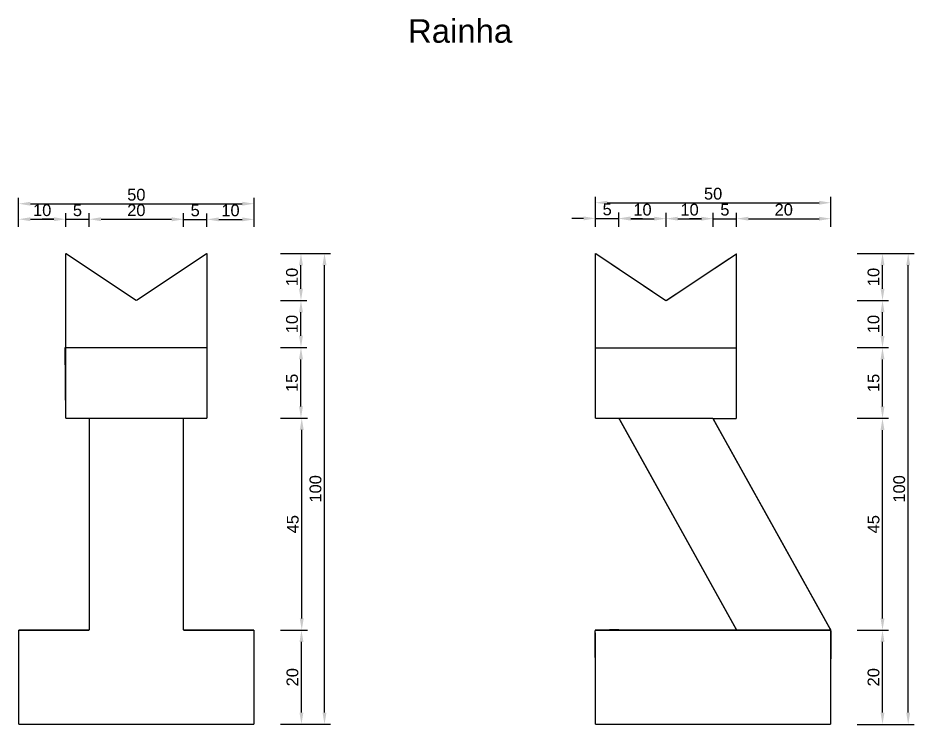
# Model space of a CAD drawing. Header units: millimetres. Extents: x 30 to 267, y 21 to 189.
# Drawn here: x 162 to 204.54, y 101.05 to 134.61 of the extents above; entities that cross this region are included whole.
import ezdxf

# ---------------------------------------------------------------- set-up
doc = ezdxf.new("R2010")
doc.units = ezdxf.units.MM
doc.styles.add('Anotativo', font='arial.ttf')
doc.styles.get("Standard").update_dxf_attribs({"font": 'arial.ttf'})
doc.dimstyles.new('ISO-25', dxfattribs={"dimtxt": 2.5, "dimasz": 2.5, "dimexe": 1.25, "dimexo": 0.625, "dimtad": 1, "dimtxsty": 'Standard', "dimcen": 2.5, "dimadec": 0, "dimazin": 0, "dimtfac": 1, "dimtmove": 0, "dimatfit": 1, "dimfxl": 1, "dimarcsym": 0})

# ---------------------------------------------------------------- blocks, each defined once
blk = doc.blocks.new('*D333')
at = {"color": 0, "lineweight": -2, "transparency": 16777216}
for p, q in [((174.463, 123.435), (176.831, 123.435)), ((176.551, 101.644), (176.551, 122.876)), ((174.463, 101.086), (176.831, 101.086))]:
    blk.add_line(p, q, dxfattribs=at)
at = {"color": 0, "transparency": 16777216}
for points in [[(176.458, 122.876), (176.645, 122.876), (176.551, 123.435)], [(176.458, 101.644), (176.645, 101.644), (176.551, 101.086)]]:
    blk.add_solid(points, dxfattribs=at)
at = {"layer": 'Defpoints', "color": 0, "transparency": 16777216}
for p in [(174.323, 123.435), (176.551, 123.435), (174.323, 101.086)]:
    blk.add_point(p, dxfattribs=at)
at = {"color": 0, "transparency": 16777216, "insert": (176.126, 112.26), "char_height": 0.5587, "attachment_point": 5, "rotation": 90}
blk.add_mtext('100', dxfattribs=at)
blk = doc.blocks.new('*D334')
at = {"color": 0, "lineweight": -2, "transparency": 16777216}
for p, q in [((174.463, 105.555), (175.736, 105.555)), ((175.457, 101.644), (175.457, 104.997)), ((174.463, 101.086), (175.736, 101.086))]:
    blk.add_line(p, q, dxfattribs=at)
at = {"color": 0, "transparency": 16777216}
for points in [[(175.364, 104.997), (175.55, 104.997), (175.457, 105.555)], [(175.364, 101.644), (175.55, 101.644), (175.457, 101.086)]]:
    blk.add_solid(points, dxfattribs=at)
at = {"layer": 'Defpoints', "color": 0, "transparency": 16777216}
for p in [(174.323, 105.555), (175.457, 105.555), (174.323, 101.086)]:
    blk.add_point(p, dxfattribs=at)
at = {"color": 0, "transparency": 16777216, "insert": (175.032, 103.32), "char_height": 0.5587, "attachment_point": 5, "rotation": 90}
blk.add_mtext('20', dxfattribs=at)
blk = doc.blocks.new('*D335')
at = {"color": 0, "lineweight": -2, "transparency": 16777216}
for p, q in [((174.463, 115.612), (175.75, 115.612)), ((175.471, 106.114), (175.471, 115.054)), ((174.463, 105.555), (175.75, 105.555))]:
    blk.add_line(p, q, dxfattribs=at)
at = {"color": 0, "transparency": 16777216}
for points in [[(175.378, 115.054), (175.564, 115.054), (175.471, 115.612)], [(175.378, 106.114), (175.564, 106.114), (175.471, 105.555)]]:
    blk.add_solid(points, dxfattribs=at)
at = {"layer": 'Defpoints', "color": 0, "transparency": 16777216}
for p in [(174.323, 115.612), (175.471, 115.612), (174.323, 105.555)]:
    blk.add_point(p, dxfattribs=at)
at = {"color": 0, "transparency": 16777216, "insert": (175.047, 110.584), "char_height": 0.5587, "attachment_point": 5, "rotation": 90}
blk.add_mtext('45', dxfattribs=at)
blk = doc.blocks.new('*D336')
at = {"color": 0, "lineweight": -2, "transparency": 16777216}
for p, q in [((174.463, 118.965), (175.714, 118.965)), ((175.434, 116.171), (175.434, 118.406)), ((174.463, 115.612), (175.714, 115.612))]:
    blk.add_line(p, q, dxfattribs=at)
at = {"color": 0, "transparency": 16777216}
for points in [[(175.341, 118.406), (175.527, 118.406), (175.434, 118.965)], [(175.341, 116.171), (175.527, 116.171), (175.434, 115.612)]]:
    blk.add_solid(points, dxfattribs=at)
at = {"layer": 'Defpoints', "color": 0, "transparency": 16777216}
for p in [(174.323, 118.965), (175.434, 118.965), (174.323, 115.612)]:
    blk.add_point(p, dxfattribs=at)
at = {"color": 0, "transparency": 16777216, "insert": (175.009, 117.289), "char_height": 0.5587, "attachment_point": 5, "rotation": 90}
blk.add_mtext('15', dxfattribs=at)
blk = doc.blocks.new('*D337')
at = {"color": 0, "lineweight": -2, "transparency": 16777216}
for p, q in [((174.463, 121.2), (175.714, 121.2)), ((175.434, 119.524), (175.434, 120.641)), ((174.463, 118.965), (175.714, 118.965))]:
    blk.add_line(p, q, dxfattribs=at)
at = {"color": 0, "transparency": 16777216}
for points in [[(175.341, 120.641), (175.527, 120.641), (175.434, 121.2)], [(175.341, 119.524), (175.527, 119.524), (175.434, 118.965)]]:
    blk.add_solid(points, dxfattribs=at)
at = {"layer": 'Defpoints', "color": 0, "transparency": 16777216}
for p in [(174.323, 121.2), (175.434, 121.2), (174.323, 118.965)]:
    blk.add_point(p, dxfattribs=at)
at = {"color": 0, "transparency": 16777216, "insert": (175.009, 120.082), "char_height": 0.5587, "attachment_point": 5, "rotation": 90}
blk.add_mtext('10', dxfattribs=at)
blk = doc.blocks.new('*D338')
at = {"color": 0, "lineweight": -2, "transparency": 16777216}
for p, q in [((174.463, 123.435), (175.714, 123.435)), ((175.434, 121.758), (175.434, 122.876)), ((174.463, 121.2), (175.714, 121.2))]:
    blk.add_line(p, q, dxfattribs=at)
at = {"color": 0, "transparency": 16777216}
for points in [[(175.341, 122.876), (175.527, 122.876), (175.434, 123.435)], [(175.341, 121.758), (175.527, 121.758), (175.434, 121.2)]]:
    blk.add_solid(points, dxfattribs=at)
at = {"layer": 'Defpoints', "color": 0, "transparency": 16777216}
for p in [(174.323, 123.435), (175.434, 123.435), (174.323, 121.2)]:
    blk.add_point(p, dxfattribs=at)
at = {"color": 0, "transparency": 16777216, "insert": (175.009, 122.317), "char_height": 0.5587, "attachment_point": 5, "rotation": 90}
blk.add_mtext('10', dxfattribs=at)
blk = doc.blocks.new('*D339')
at = {"color": 0, "lineweight": -2, "transparency": 16777216}
for p, q in [((162.031, 124.692), (162.031, 126.072)), ((173.206, 124.692), (173.206, 126.072)), ((162.59, 125.792), (172.647, 125.792))]:
    blk.add_line(p, q, dxfattribs=at)
at = {"color": 0, "transparency": 16777216}
for points in [[(162.59, 125.886), (162.59, 125.699), (162.031, 125.792)], [(172.647, 125.886), (172.647, 125.699), (173.206, 125.792)]]:
    blk.add_solid(points, dxfattribs=at)
at = {"layer": 'Defpoints', "color": 0, "transparency": 16777216}
for p in [(173.206, 125.792), (162.031, 124.552), (173.206, 124.552)]:
    blk.add_point(p, dxfattribs=at)
at = {"color": 0, "transparency": 16777216, "insert": (167.619, 126.217), "char_height": 0.5587, "attachment_point": 5}
blk.add_mtext('50', dxfattribs=at)
blk = doc.blocks.new('*D340')
at = {"color": 0, "lineweight": -2, "transparency": 16777216}
for p, q in [((162.031, 124.692), (162.031, 125.336)), ((164.266, 124.692), (164.266, 125.336)), ((162.59, 125.057), (163.708, 125.057))]:
    blk.add_line(p, q, dxfattribs=at)
at = {"color": 0, "transparency": 16777216}
for points in [[(162.59, 125.15), (162.59, 124.964), (162.031, 125.057)], [(163.708, 125.15), (163.708, 124.964), (164.266, 125.057)]]:
    blk.add_solid(points, dxfattribs=at)
at = {"layer": 'Defpoints', "color": 0, "transparency": 16777216}
for p in [(164.266, 125.057), (162.031, 124.552), (164.266, 124.552)]:
    blk.add_point(p, dxfattribs=at)
at = {"color": 0, "transparency": 16777216, "insert": (163.149, 125.482), "char_height": 0.5587, "attachment_point": 5}
blk.add_mtext('10', dxfattribs=at)
blk = doc.blocks.new('*D341')
at = {"color": 0, "lineweight": -2, "transparency": 16777216}
for p, q in [((164.266, 124.692), (164.266, 125.336)), ((165.384, 124.692), (165.384, 125.336)), ((163.708, 125.057), (163.149, 125.057)), ((164.266, 125.057), (165.384, 125.057)), ((165.942, 125.057), (166.501, 125.057))]:
    blk.add_line(p, q, dxfattribs=at)
at = {"color": 0, "transparency": 16777216}
for points in [[(163.708, 125.15), (163.708, 124.964), (164.266, 125.057)], [(165.942, 125.15), (165.942, 124.964), (165.384, 125.057)]]:
    blk.add_solid(points, dxfattribs=at)
at = {"layer": 'Defpoints', "color": 0, "transparency": 16777216}
for p in [(165.384, 125.057), (164.266, 124.552), (165.384, 124.552)]:
    blk.add_point(p, dxfattribs=at)
at = {"color": 0, "transparency": 16777216, "insert": (164.825, 125.481), "char_height": 0.559, "attachment_point": 5}
blk.add_mtext('5', dxfattribs=at)
blk = doc.blocks.new('*D342')
at = {"color": 0, "lineweight": -2, "transparency": 16777216}
for p, q in [((165.384, 124.692), (165.384, 125.336)), ((169.854, 124.692), (169.854, 125.336)), ((165.942, 125.057), (169.295, 125.057))]:
    blk.add_line(p, q, dxfattribs=at)
at = {"color": 0, "transparency": 16777216}
for points in [[(165.942, 125.15), (165.942, 124.964), (165.384, 125.057)], [(169.295, 125.15), (169.295, 124.964), (169.854, 125.057)]]:
    blk.add_solid(points, dxfattribs=at)
at = {"layer": 'Defpoints', "color": 0, "transparency": 16777216}
for p in [(169.854, 125.057), (165.384, 124.552), (169.854, 124.552)]:
    blk.add_point(p, dxfattribs=at)
at = {"color": 0, "transparency": 16777216, "insert": (167.619, 125.482), "char_height": 0.5587, "attachment_point": 5}
blk.add_mtext('20', dxfattribs=at)
blk = doc.blocks.new('*D343')
at = {"color": 0, "lineweight": -2, "transparency": 16777216}
for p, q in [((169.854, 124.692), (169.854, 125.329)), ((170.971, 124.692), (170.971, 125.329)), ((169.295, 125.049), (168.736, 125.049)), ((169.854, 125.049), (170.971, 125.049)), ((171.53, 125.049), (172.088, 125.049))]:
    blk.add_line(p, q, dxfattribs=at)
at = {"color": 0, "transparency": 16777216}
for points in [[(169.295, 125.142), (169.295, 124.956), (169.854, 125.049)], [(171.53, 125.142), (171.53, 124.956), (170.971, 125.049)]]:
    blk.add_solid(points, dxfattribs=at)
at = {"layer": 'Defpoints', "color": 0, "transparency": 16777216}
for p in [(170.971, 125.049), (169.854, 124.552), (170.971, 124.552)]:
    blk.add_point(p, dxfattribs=at)
at = {"color": 0, "transparency": 16777216, "insert": (170.412, 125.473), "char_height": 0.559, "attachment_point": 5}
blk.add_mtext('5', dxfattribs=at)
blk = doc.blocks.new('*D344')
at = {"color": 0, "lineweight": -2, "transparency": 16777216}
for p, q in [((170.971, 124.692), (170.971, 125.329)), ((173.206, 124.692), (173.206, 125.329)), ((171.53, 125.049), (172.647, 125.049))]:
    blk.add_line(p, q, dxfattribs=at)
at = {"color": 0, "transparency": 16777216}
for points in [[(171.53, 125.142), (171.53, 124.956), (170.971, 125.049)], [(172.647, 125.142), (172.647, 124.956), (173.206, 125.049)]]:
    blk.add_solid(points, dxfattribs=at)
at = {"layer": 'Defpoints', "color": 0, "transparency": 16777216}
for p in [(173.206, 125.049), (170.971, 124.552), (173.206, 124.552)]:
    blk.add_point(p, dxfattribs=at)
at = {"color": 0, "transparency": 16777216, "insert": (172.088, 125.474), "char_height": 0.5587, "attachment_point": 5}
blk.add_mtext('10', dxfattribs=at)
blk = doc.blocks.new('*D345')
at = {"color": 0, "lineweight": -2, "transparency": 16777216}
for p, q in [((201.84, 123.433), (204.538, 123.433)), ((204.259, 101.643), (204.259, 122.874)), ((201.84, 101.084), (204.538, 101.084))]:
    blk.add_line(p, q, dxfattribs=at)
at = {"color": 0, "transparency": 16777216}
for points in [[(204.166, 122.874), (204.352, 122.874), (204.259, 123.433)], [(204.166, 101.643), (204.352, 101.643), (204.259, 101.084)]]:
    blk.add_solid(points, dxfattribs=at)
at = {"layer": 'Defpoints', "color": 0, "transparency": 16777216}
for p in [(201.7, 123.433), (204.259, 123.433), (201.7, 101.084)]:
    blk.add_point(p, dxfattribs=at)
at = {"color": 0, "transparency": 16777216, "insert": (203.834, 112.258), "char_height": 0.5587, "attachment_point": 5, "rotation": 90}
blk.add_mtext('100', dxfattribs=at)
blk = doc.blocks.new('*D346')
at = {"color": 0, "lineweight": -2, "transparency": 16777216}
for p, q in [((201.84, 105.554), (203.319, 105.554)), ((203.04, 101.643), (203.04, 104.995)), ((201.84, 101.084), (203.319, 101.084))]:
    blk.add_line(p, q, dxfattribs=at)
at = {"color": 0, "transparency": 16777216}
for points in [[(202.947, 104.995), (203.133, 104.995), (203.04, 105.554)], [(202.947, 101.643), (203.133, 101.643), (203.04, 101.084)]]:
    blk.add_solid(points, dxfattribs=at)
at = {"layer": 'Defpoints', "color": 0, "transparency": 16777216}
for p in [(201.7, 105.554), (203.04, 105.554), (201.7, 101.084)]:
    blk.add_point(p, dxfattribs=at)
at = {"color": 0, "transparency": 16777216, "insert": (202.615, 103.319), "char_height": 0.5587, "attachment_point": 5, "rotation": 90}
blk.add_mtext('20', dxfattribs=at)
blk = doc.blocks.new('*D347')
at = {"color": 0, "lineweight": -2, "transparency": 16777216}
for p, q in [((201.84, 115.611), (203.319, 115.611)), ((203.04, 106.112), (203.04, 115.052)), ((201.84, 105.554), (203.319, 105.554))]:
    blk.add_line(p, q, dxfattribs=at)
at = {"color": 0, "transparency": 16777216}
for points in [[(202.947, 115.052), (203.133, 115.052), (203.04, 115.611)], [(202.947, 106.112), (203.133, 106.112), (203.04, 105.554)]]:
    blk.add_solid(points, dxfattribs=at)
at = {"layer": 'Defpoints', "color": 0, "transparency": 16777216}
for p in [(201.7, 115.611), (203.04, 115.611), (201.7, 105.554)]:
    blk.add_point(p, dxfattribs=at)
at = {"color": 0, "transparency": 16777216, "insert": (202.616, 110.582), "char_height": 0.5587, "attachment_point": 5, "rotation": 90}
blk.add_mtext('45', dxfattribs=at)
blk = doc.blocks.new('*D348')
at = {"color": 0, "lineweight": -2, "transparency": 16777216}
for p, q in [((201.84, 118.963), (203.319, 118.963)), ((203.04, 116.17), (203.04, 118.404)), ((201.84, 115.611), (203.319, 115.611))]:
    blk.add_line(p, q, dxfattribs=at)
at = {"color": 0, "transparency": 16777216}
for points in [[(202.947, 118.404), (203.133, 118.404), (203.04, 118.963)], [(202.947, 116.17), (203.133, 116.17), (203.04, 115.611)]]:
    blk.add_solid(points, dxfattribs=at)
at = {"layer": 'Defpoints', "color": 0, "transparency": 16777216}
for p in [(201.7, 118.963), (203.04, 118.963), (201.7, 115.611)]:
    blk.add_point(p, dxfattribs=at)
at = {"color": 0, "transparency": 16777216, "insert": (202.615, 117.287), "char_height": 0.5587, "attachment_point": 5, "rotation": 90}
blk.add_mtext('15', dxfattribs=at)
blk = doc.blocks.new('*D349')
at = {"color": 0, "lineweight": -2, "transparency": 16777216}
for p, q in [((201.84, 121.198), (203.319, 121.198)), ((203.04, 119.522), (203.04, 120.639)), ((201.84, 118.963), (203.319, 118.963))]:
    blk.add_line(p, q, dxfattribs=at)
at = {"color": 0, "transparency": 16777216}
for points in [[(202.947, 120.639), (203.133, 120.639), (203.04, 121.198)], [(202.947, 119.522), (203.133, 119.522), (203.04, 118.963)]]:
    blk.add_solid(points, dxfattribs=at)
at = {"layer": 'Defpoints', "color": 0, "transparency": 16777216}
for p in [(201.7, 121.198), (203.04, 121.198), (201.7, 118.963)]:
    blk.add_point(p, dxfattribs=at)
at = {"color": 0, "transparency": 16777216, "insert": (202.615, 120.081), "char_height": 0.5587, "attachment_point": 5, "rotation": 90}
blk.add_mtext('10', dxfattribs=at)
blk = doc.blocks.new('*D350')
at = {"color": 0, "lineweight": -2, "transparency": 16777216}
for p, q in [((201.84, 123.433), (203.319, 123.433)), ((203.04, 121.757), (203.04, 122.874)), ((201.84, 121.198), (203.319, 121.198))]:
    blk.add_line(p, q, dxfattribs=at)
at = {"color": 0, "transparency": 16777216}
for points in [[(202.947, 122.874), (203.133, 122.874), (203.04, 123.433)], [(202.947, 121.757), (203.133, 121.757), (203.04, 121.198)]]:
    blk.add_solid(points, dxfattribs=at)
at = {"layer": 'Defpoints', "color": 0, "transparency": 16777216}
for p in [(201.7, 123.433), (203.04, 123.433), (201.7, 121.198)]:
    blk.add_point(p, dxfattribs=at)
at = {"color": 0, "transparency": 16777216, "insert": (202.615, 122.316), "char_height": 0.5587, "attachment_point": 5, "rotation": 90}
blk.add_mtext('10', dxfattribs=at)
blk = doc.blocks.new('*D351')
at = {"color": 0, "lineweight": -2, "transparency": 16777216}
for p, q in [((189.411, 124.69), (189.411, 126.118)), ((200.586, 124.69), (200.586, 126.118)), ((189.97, 125.839), (200.027, 125.839))]:
    blk.add_line(p, q, dxfattribs=at)
at = {"color": 0, "transparency": 16777216}
for points in [[(189.97, 125.932), (189.97, 125.746), (189.411, 125.839)], [(200.027, 125.932), (200.027, 125.746), (200.586, 125.839)]]:
    blk.add_solid(points, dxfattribs=at)
at = {"layer": 'Defpoints', "color": 0, "transparency": 16777216}
for p in [(200.586, 125.839), (189.411, 124.55), (200.586, 124.55)]:
    blk.add_point(p, dxfattribs=at)
at = {"color": 0, "transparency": 16777216, "insert": (194.999, 126.264), "char_height": 0.5587, "attachment_point": 5}
blk.add_mtext('50', dxfattribs=at)
blk = doc.blocks.new('*D352')
at = {"color": 0, "lineweight": -2, "transparency": 16777216}
for p, q in [((188.853, 125.096), (188.294, 125.096)), ((189.411, 124.69), (189.411, 125.375)), ((189.411, 125.096), (190.529, 125.096)), ((190.529, 124.69), (190.529, 125.375)), ((191.088, 125.096), (191.646, 125.096))]:
    blk.add_line(p, q, dxfattribs=at)
at = {"color": 0, "transparency": 16777216}
for points in [[(188.853, 125.189), (188.853, 125.003), (189.411, 125.096)], [(191.088, 125.189), (191.088, 125.003), (190.529, 125.096)]]:
    blk.add_solid(points, dxfattribs=at)
at = {"layer": 'Defpoints', "color": 0, "transparency": 16777216}
for p in [(190.529, 125.096), (189.411, 124.55), (190.529, 124.55)]:
    blk.add_point(p, dxfattribs=at)
at = {"color": 0, "transparency": 16777216, "insert": (189.97, 125.52), "char_height": 0.559, "attachment_point": 5}
blk.add_mtext('5', dxfattribs=at)
blk = doc.blocks.new('*D353')
at = {"color": 0, "lineweight": -2, "transparency": 16777216}
for p, q in [((190.529, 124.69), (190.529, 125.361)), ((191.088, 125.082), (192.205, 125.082)), ((192.764, 124.69), (192.764, 125.361))]:
    blk.add_line(p, q, dxfattribs=at)
at = {"color": 0, "transparency": 16777216}
for points in [[(191.088, 125.175), (191.088, 124.989), (190.529, 125.082)], [(192.205, 125.175), (192.205, 124.989), (192.764, 125.082)]]:
    blk.add_solid(points, dxfattribs=at)
at = {"layer": 'Defpoints', "color": 0, "transparency": 16777216}
for p in [(192.764, 125.082), (190.529, 124.55), (192.764, 124.55)]:
    blk.add_point(p, dxfattribs=at)
at = {"color": 0, "transparency": 16777216, "insert": (191.646, 125.507), "char_height": 0.5587, "attachment_point": 5}
blk.add_mtext('10', dxfattribs=at)
blk = doc.blocks.new('*D354')
at = {"color": 0, "lineweight": -2, "transparency": 16777216}
for p, q in [((192.764, 124.69), (192.764, 125.361)), ((193.322, 125.082), (194.44, 125.082)), ((194.999, 124.69), (194.999, 125.361))]:
    blk.add_line(p, q, dxfattribs=at)
at = {"color": 0, "transparency": 16777216}
for points in [[(193.322, 125.175), (193.322, 124.989), (192.764, 125.082)], [(194.44, 125.175), (194.44, 124.989), (194.999, 125.082)]]:
    blk.add_solid(points, dxfattribs=at)
at = {"layer": 'Defpoints', "color": 0, "transparency": 16777216}
for p in [(194.999, 125.082), (192.764, 124.55), (194.999, 124.55)]:
    blk.add_point(p, dxfattribs=at)
at = {"color": 0, "transparency": 16777216, "insert": (193.881, 125.507), "char_height": 0.5587, "attachment_point": 5}
blk.add_mtext('10', dxfattribs=at)
blk = doc.blocks.new('*D355')
at = {"color": 0, "lineweight": -2, "transparency": 16777216}
for p, q in [((194.44, 125.082), (193.881, 125.082)), ((194.999, 124.69), (194.999, 125.361)), ((194.999, 125.082), (196.116, 125.082)), ((196.116, 124.69), (196.116, 125.361)), ((196.675, 125.082), (197.234, 125.082))]:
    blk.add_line(p, q, dxfattribs=at)
at = {"color": 0, "transparency": 16777216}
for points in [[(194.44, 125.175), (194.44, 124.989), (194.999, 125.082)], [(196.675, 125.175), (196.675, 124.989), (196.116, 125.082)]]:
    blk.add_solid(points, dxfattribs=at)
at = {"layer": 'Defpoints', "color": 0, "transparency": 16777216}
for p in [(196.116, 125.082), (194.999, 124.55), (196.116, 124.55)]:
    blk.add_point(p, dxfattribs=at)
at = {"color": 0, "transparency": 16777216, "insert": (195.557, 125.506), "char_height": 0.559, "attachment_point": 5}
blk.add_mtext('5', dxfattribs=at)
blk = doc.blocks.new('*D356')
at = {"color": 0, "lineweight": -2, "transparency": 16777216}
for p, q in [((196.116, 124.69), (196.116, 125.361)), ((196.675, 125.082), (200.027, 125.082)), ((200.586, 124.69), (200.586, 125.361))]:
    blk.add_line(p, q, dxfattribs=at)
at = {"color": 0, "transparency": 16777216}
for points in [[(196.675, 125.175), (196.675, 124.989), (196.116, 125.082)], [(200.027, 125.175), (200.027, 124.989), (200.586, 125.082)]]:
    blk.add_solid(points, dxfattribs=at)
at = {"layer": 'Defpoints', "color": 0, "transparency": 16777216}
for p in [(200.586, 125.082), (196.116, 124.55), (200.586, 124.55)]:
    blk.add_point(p, dxfattribs=at)
at = {"color": 0, "transparency": 16777216, "insert": (198.351, 125.507), "char_height": 0.5587, "attachment_point": 5}
blk.add_mtext('20', dxfattribs=at)

msp = doc.modelspace()

# ---------------------------------------------------------------- linework, layer by layer
msp.add_line((164.2663, 115.6125), (164.2354, 118.9647))
at = {"const_width": 0.067}
for points in [[(164.2663, 123.4347), (167.6186, 121.1997)], [(164.2663, 118.9648), (164.2663, 123.4347)], [(167.6186, 121.1997), (170.971, 123.4347)], [(170.971, 123.4347), (170.971, 118.9648)], [(189.4114, 123.433), (192.7637, 121.1874)], [(189.4114, 118.9489), (189.4114, 123.433)], [(192.7637, 121.1874), (196.1245, 123.4204)], [(196.1062, 118.9489), (196.1062, 123.4204)], [(164.2663, 118.9648), (164.2673, 121.1997)], [(189.4114, 118.9489), (189.4114, 121.1838)], [(164.2354, 118.9647), (170.971, 118.9647)], [(164.2663, 115.6125), (164.2663, 118.9648)], [(170.971, 118.9648), (170.971, 115.6125)], [(189.4114, 118.9489), (189.4015, 115.6107)], [(196.1062, 118.9489), (189.4114, 118.9489)], [(196.1062, 115.5965), (196.1062, 118.9489)], [(165.3837, 115.6125), (164.2663, 115.6125)], [(165.3837, 115.6125), (169.8536, 115.6125)], [(165.3837, 105.5554), (165.3837, 115.6125)], [(170.971, 115.6125), (169.8536, 115.6125)], [(169.8536, 115.6125), (169.8536, 105.5554)], [(189.4015, 115.6107), (190.519, 115.6107)], [(190.519, 115.6107), (194.9888, 115.6107)], [(196.1161, 105.5571), (190.5285, 115.6107)], [(200.5859, 105.5537), (194.9887, 115.6036)], [(196.1062, 115.5965), (194.9888, 115.5965)], [(162.0314, 105.5554), (165.3837, 105.5554)], [(162.0314, 101.0856), (162.0314, 105.5554)], [(169.8536, 105.5554), (173.2059, 105.5554)], [(173.2059, 101.0856), (173.2059, 105.5554)], [(189.3974, 105.5537), (200.5859, 105.5537)], [(189.4114, 101.0839), (189.3974, 105.5537)], [(189.4114, 105.5537), (190.5285, 105.5781)], [(196.1062, 105.5537), (194.9887, 105.5579)], [(200.5859, 105.5537), (196.1161, 105.5571)], [(200.5859, 105.5537), (200.5826, 101.0839)], [(162.0314, 101.0856), (173.2059, 101.0856)], [(189.4114, 101.0839), (200.5859, 101.0839)]]:
    msp.add_lwpolyline(points, dxfattribs=at)

# ---------------------------------------------------------------- texts
at = {"insert": (180.515, 134.5498), "char_height": 1.11745, "attachment_point": 1, "style": 'Anotativo'}
msp.add_mtext_dynamic_manual_height_columns('Rainha', width=18.844347, gutter_width=5.5873, heights=[0], dxfattribs=at)

# ---------------------------------------------------------------- dimensions: what is measured, and where the dimension line sits
for base, p1, p2, picture, middle in [((173.2059, 125.7924), (162.0314, 124.5521), (173.2059, 124.5521), '*D339', (167.6187, 126.2174)), ((200.5859, 125.839), (189.4114, 124.5505), (200.5859, 124.5505), '*D351', (194.9986, 126.2639)), ((164.2663, 125.0569), (162.0314, 124.5521), (164.2663, 124.5521), '*D340', (163.1488, 125.4818)), ((165.3837, 125.0569), (164.2663, 124.5521), (165.3837, 124.5521), '*D341', (164.825, 125.4807)), ((169.8536, 125.0569), (165.3837, 124.5521), (169.8536, 124.5521), '*D342', (167.6187, 125.4818)), ((170.971, 125.0494), (169.8536, 124.5521), (170.971, 124.5521), '*D343', (170.4123, 125.4732)), ((173.2059, 125.0494), (170.971, 124.5521), (173.2059, 124.5521), '*D344', (172.0885, 125.4743)), ((190.5288, 125.0959), (189.4114, 124.5505), (190.5288, 124.5505), '*D352', (189.9701, 125.5197)), ((192.7637, 125.082), (190.5288, 124.5505), (192.7637, 124.5505), '*D353', (191.6463, 125.507)), ((194.9986, 125.082), (192.7637, 124.5505), (194.9986, 124.5505), '*D354', (193.8812, 125.507)), ((196.1161, 125.082), (194.9986, 124.5505), (196.1161, 124.5505), '*D355', (195.5574, 125.5058)), ((200.5859, 125.082), (196.1161, 124.5505), (200.5859, 124.5505), '*D356', (198.351, 125.507))]:
    dim = msp.add_linear_dim(base=base, p1=p1, p2=p2, dimstyle='ISO-25', override={"dimscale": 0.223491, "dimlfac": 4.474456})
    dim.commit()
    dim.dimension.update_dxf_attribs({"geometry": picture, "text_midpoint": middle})
for base, p1, p2, picture, middle in [((176.5514, 123.4347), (174.3234, 101.0856), (174.3234, 123.4347), '*D333', (176.1265, 112.2601)), ((175.4343, 123.4347), (174.3234, 121.1997), (174.3234, 123.4347), '*D338', (175.0093, 122.3172)), ((204.259, 123.433), (201.7, 101.0839), (201.7, 123.433), '*D345', (203.834, 112.2585)), ((203.0399, 123.433), (201.7, 121.1981), (201.7, 123.433), '*D350', (202.6149, 122.3155)), ((203.0399, 121.1981), (201.7, 118.9632), (201.7, 121.1981), '*D349', (202.6149, 120.0806)), ((175.4343, 118.9648), (174.3234, 115.6125), (174.3234, 118.9648), '*D336', (175.0093, 117.2887)), ((203.0399, 118.9632), (201.7, 115.6108), (201.7, 118.9632), '*D348', (202.6149, 117.287)), ((175.4711, 115.6125), (174.3234, 105.5554), (174.3234, 115.6125), '*D335', (175.0473, 110.5839)), ((203.0399, 115.6108), (201.7, 105.5537), (201.7, 115.6108), '*D347', (202.6161, 110.5823)), ((175.4567, 105.5554), (174.3234, 101.0856), (174.3234, 105.5554), '*D334', (175.0317, 103.3205)), ((203.0399, 105.5537), (201.7, 101.0839), (201.7, 105.5537), '*D346', (202.6149, 103.3188))]:
    dim = msp.add_linear_dim(base=base, p1=p1, p2=p2, angle=90, dimstyle='ISO-25', override={"dimscale": 0.223491, "dimlfac": 4.474456})
    dim.commit()
    dim.dimension.update_dxf_attribs({"geometry": picture, "text_midpoint": middle})
dim = msp.add_aligned_dim(p1=(174.3234, 118.9648), p2=(174.3234, 121.1997), distance=-1.1109, dimstyle='ISO-25', override={"dimscale": 0.223491, "dimlfac": 4.474456})
dim.commit()
dim.dimension.update_dxf_attribs({"geometry": '*D337', "text_midpoint": (175.0093, 120.0823)})

doc.saveas('drawing.dxf')
